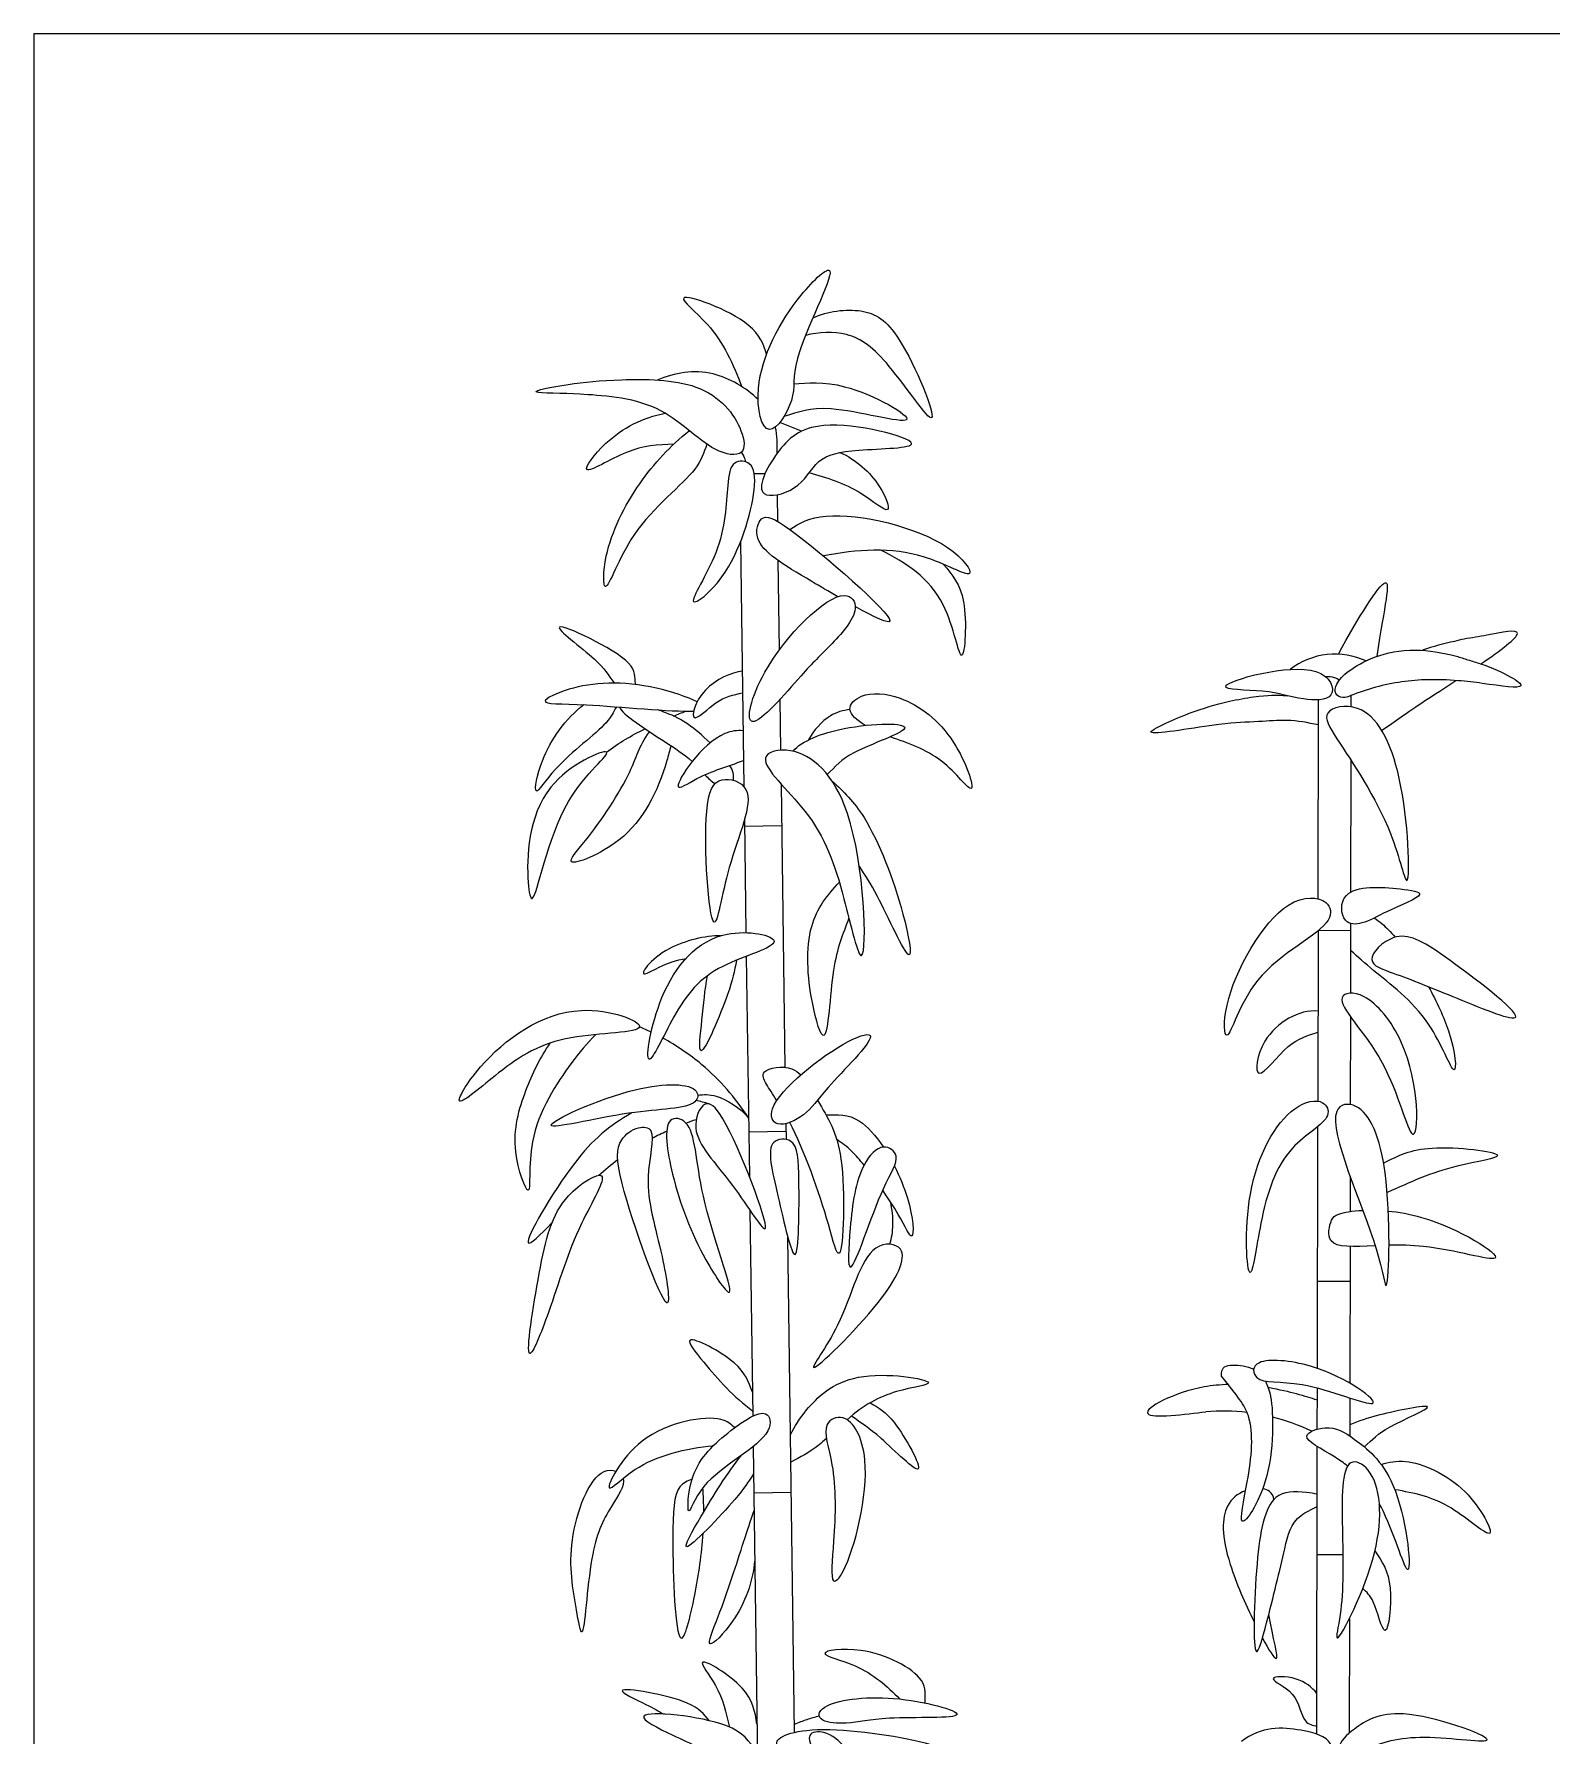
# Model space of a CAD drawing. Header units: millimetres. Extents: x 0.2 to 24.3, y 8.3 to 14.
# Drawn here: x 0.249 to 2.022, y 10.009 to 11.996 of the extents above; entities that cross this region are included whole.
import ezdxf

# ---------------------------------------------------------------- set-up
doc = ezdxf.new("R2010")
doc.units = ezdxf.units.MM
doc.layers.add('AG-PLANTS', color=7, linetype='Continuous', true_color=0x66ccff)
doc.layers.add('X-VPRT', color=6, linetype='Continuous', true_color=0xff00ff)

msp = doc.modelspace()

# ---------------------------------------------------------------- linework, layer by layer
at = {"layer": 'AG-PLANTS'}
msp.add_line((1.1456, 11.5325), (1.1201, 11.5427), dxfattribs=at)
for points in [[(1.1028, 11.4829), (1.0904, 11.4828)], [(1.1177, 11.4272), (1.1173, 11.4584)], [(1.0743, 11.4032), (1.0783, 11.1177)], [(1.1198, 11.2775), (1.1184, 11.3815)], [(1.1215, 11.1602), (1.1206, 11.2198)], [(1.7488, 10.9866), (1.7491, 11.2189)], [(1.7869, 11.2239), (1.7869, 11.2109)], [(1.7868, 11.1489), (1.7866, 10.9944)], [(1.1266, 10.7899), (1.122, 11.1203)], [(1.0788, 11.0786), (1.0806, 10.9472)], [(1.1227, 11.0717), (1.0789, 11.0711)], [(1.7865, 10.9496), (1.7489, 10.9495), (1.7484, 10.7504)], [(1.7865, 10.9579), (1.7864, 10.8766)], [(1.081, 10.9195), (1.0846, 10.6624)], [(1.7864, 10.8492), (1.7862, 10.7465)], [(1.1277, 10.715), (1.0839, 10.7143)], [(1.1278, 10.7057), (1.1275, 10.7243)], [(1.7479, 10.4384), (1.7484, 10.7207)], [(1.7861, 10.6628), (1.786, 10.6216)], [(1.0852, 10.6231), (1.0885, 10.3828)], [(1.1375, 10.0137), (1.1294, 10.5922)], [(1.786, 10.5809), (1.7857, 10.4212)], [(1.7859, 10.5401), (1.7481, 10.5401)], [(1.7478, 10.3675), (1.7479, 10.4156)], [(1.7857, 10.4041), (1.7856, 10.3596)], [(1.089, 10.3474), (1.1004, 9.5294)], [(1.7473, 10.0114), (1.7478, 10.3472)], [(1.1336, 10.2935), (1.0898, 10.2929)], [(1.7776, 10.2207), (1.7476, 10.2208)], [(1.7853, 10.1464), (1.7851, 10.0126)]]:
    msp.add_lwpolyline(points, dxfattribs=at)
for points, knots in [([(1.1081, 11.5346), (1.1169, 11.5343), (1.1424, 11.5748), (1.1283, 11.6104), (1.2022, 11.7487), (1.1332, 11.685), (1.0847, 11.5948), (1.0986, 11.5349), (1.1081, 11.5346)], [0, 0, 0, 0, 0.32465, 0.673891, 1.192947, 1.521945, 2.065363, 2.41705, 2.41705, 2.41705, 2.41705]), ([(1.1047, 11.6225), (1.1013, 11.6333), (1.0911, 11.664), (0.9796, 11.7041), (1.0472, 11.6535), (1.0658, 11.6106), (1.0756, 11.5847)], [0, 0, 0, 0, 0.289904, 0.753719, 1.066937, 1.519857, 1.519857, 1.519857, 1.519857]), ([(1.1587, 11.6648), (1.1758, 11.6729), (1.2191, 11.6783), (1.2619, 11.6518), (1.322, 11.5016), (1.2458, 11.6183), (1.2027, 11.6503), (1.1656, 11.6485), (1.1502, 11.6443)], [0, 0, 0, 0, 0.374565, 0.746498, 1.240523, 1.679045, 2.071406, 2.415805, 2.415805, 2.415805, 2.415805]), ([(1.0948, 11.5696), (1.0809, 11.5831), (1.0375, 11.6089), (0.9975, 11.6003), (0.9771, 11.5923)], [0.4663794, 0.4663794, 0.4663794, 0.4663794, 0.787282, 1.1779415, 1.1779415, 1.1779415, 1.1779415]), ([(0.8729, 11.5871), (0.8536, 11.5842), (0.8112, 11.576), (0.8677, 11.5772), (0.9103, 11.5742), (0.9811, 11.5715), (1.0366, 11.508), (1.07, 11.5032), (1.0753, 11.5081), (1.0801, 11.5126), (1.0768, 11.5405), (1.0357, 11.5931), (0.9268, 11.5937), (0.8922, 11.5901), (0.8729, 11.5871)], [3.893112, 3.893112, 3.893112, 3.893112, 4.244738, 4.596364, 4.596364, 5.023966, 5.420975, 5.662253, 5.662253, 5.662253, 5.880413, 6.27361, 6.625236, 6.976862, 6.976862, 6.976862, 6.976862]), ([(1.1366, 11.5879), (1.1518, 11.5891), (1.1991, 11.5934), (1.3159, 11.5263), (1.1693, 11.5681), (1.1428, 11.5548), (1.1249, 11.5496)], [0, 0, 0, 0, 0.337033, 0.809992, 1.267824, 1.639225, 1.639225, 1.639225, 1.639225]), ([(0.9963, 11.5175), (0.9776, 11.5165), (0.9461, 11.5157), (0.8787, 11.4721), (0.9198, 11.5282), (0.9608, 11.5487), (0.9862, 11.5536)], [0, 0, 0, 0, 0.372734, 0.724888, 1.030674, 1.468656, 1.468656, 1.468656, 1.468656]), ([(1.0351, 11.5174), (1.0311, 11.5075), (1.0255, 11.4833), (0.9452, 11.4252), (0.9131, 11.3273), (0.9143, 11.3972), (0.9535, 11.4744), (0.9923, 11.5155), (1.0144, 11.5332)], [0, 0, 0, 0, 0.282404, 0.791306, 1.204079, 1.500499, 1.979857, 2.438203, 2.438203, 2.438203, 2.438203]), ([(1.1018, 11.4598), (1.0931, 11.4664), (1.1144, 11.5107), (1.1639, 11.5543), (1.3223, 11.5128), (1.2053, 11.5122), (1.1622, 11.5027), (1.1453, 11.4635), (1.1081, 11.455), (1.1018, 11.4598)], [0, 0, 0, 0, 0.388046, 0.747934, 1.247651, 1.641864, 1.992382, 2.335517, 2.618215, 2.618215, 2.618215, 2.618215]), ([(1.0805, 11.4967), (1.08, 11.4989), (1.0788, 11.5029), (1.0766, 11.5067), (1.0755, 11.5083)], [0.1085772, 0.1085772, 0.1085772, 0.1085772, 0.1954618, 0.2636277, 0.2636277, 0.2636277, 0.2636277]), ([(1.1904, 11.5078), (1.209, 11.4996), (1.2368, 11.4751), (1.2544, 11.4284), (1.2111, 11.4671), (1.1754, 11.4781), (1.1545, 11.4841)], [0, 0, 0, 0, 0.388718, 0.652976, 0.952559, 1.353666, 1.353666, 1.353666, 1.353666]), ([(1.0845, 11.4946), (1.0908, 11.4898), (1.0938, 11.4595), (1.0659, 11.3642), (1.0012, 11.3148), (1.0561, 11.3953), (1.0581, 11.4646), (1.0628, 11.4991), (1.0799, 11.4981), (1.0845, 11.4946)], [0, 0, 0, 0, 0.276331, 0.79454, 1.124039, 1.518006, 1.96155, 2.223153, 2.426984, 2.426984, 2.426984, 2.426984]), ([(1.1878, 11.3394), (1.1776, 11.3453), (1.1298, 11.3735), (1.0871, 11.3986), (1.0943, 11.4262), (1.0989, 11.4301), (1.1047, 11.4349), (1.1331, 11.4225), (1.2864, 11.2885), (1.2307, 11.3154), (1.2083, 11.3278)], [1.298463, 1.298463, 1.298463, 1.298463, 1.423375, 1.871058, 2.107662, 2.107662, 2.107662, 2.40302, 3.028455, 3.320948, 3.320948, 3.320948, 3.320948]), ([(1.132, 11.4177), (1.1425, 11.4254), (1.1805, 11.4448), (1.316, 11.4124), (1.357, 11.3511), (1.2801, 11.3991), (1.2092, 11.3948), (1.1711, 11.3869)], [0.03805, 0.03805, 0.03805, 0.03805, 0.329208, 0.917969, 1.231564, 1.607091, 2.144945, 2.144945, 2.144945, 2.144945]), ([(1.3111, 11.3773), (1.3218, 11.3645), (1.341, 11.343), (1.334, 11.2353), (1.3174, 11.3472), (1.267, 11.3794), (1.238, 11.3936)], [0, 0, 0, 0, 0.351544, 0.743694, 1.137103, 1.626938, 1.626938, 1.626938, 1.626938]), ([(1.7725, 11.2724), (1.7958, 11.3153), (1.841, 11.3877), (1.8266, 11.3306), (1.8172, 11.2696)], [0, 0, 0, 0, 0.3516482, 0.6694785, 0.6694785, 0.6694785, 0.6694785]), ([(1.1447, 11.2467), (1.1593, 11.2629), (1.1755, 11.2783), (1.2168, 11.3223), (1.1918, 11.359), (1.0955, 11.2629), (1.0729, 11.1629), (1.1265, 11.2263), (1.1447, 11.2467)], [0, 0, 0, 0, 0.350716, 0.708471, 0.931737, 1.49623, 1.880449, 2.318082, 2.318082, 2.318082, 2.318082]), ([(0.9519, 11.2371), (0.9503, 11.2457), (0.9575, 11.2648), (0.8221, 11.3284), (0.9118, 11.2634), (0.9196, 11.2483), (0.9267, 11.2387)], [0, 0, 0, 0, 0.25394, 0.728088, 1.098324, 1.396636, 1.396636, 1.396636, 1.396636]), ([(1.9324, 11.292), (1.928, 11.2914), (1.9192, 11.29), (1.9118, 11.2882), (1.9081, 11.2872)], [1.337562, 1.337562, 1.337562, 1.337562, 1.5189876, 1.6873083, 1.6873083, 1.6873083, 1.6873083]), ([(1.9389, 11.261), (1.9622, 11.2769), (2.0002, 11.3055), (1.9588, 11.2968), (1.9367, 11.2928), (1.9324, 11.292)], [0.668528, 0.668528, 0.668528, 0.668528, 0.9647658, 1.2630437, 1.337562, 1.337562, 1.337562, 1.337562]), ([(1.8047, 11.2645), (1.7906, 11.2705), (1.7587, 11.277), (1.7285, 11.2636), (1.7159, 11.2545)], [0, 0, 0, 0, 0.3378327, 0.678102, 0.678102, 0.678102, 0.678102]), ([(1.9121, 11.2413), (1.8875, 11.2433), (1.8439, 11.2423), (1.806, 11.2314), (1.7869, 11.2239), (1.7841, 11.2223), (1.7776, 11.2204), (1.7676, 11.2252), (1.7684, 11.2336), (1.7735, 11.2428), (1.7837, 11.255), (1.8381, 11.2837), (1.8942, 11.2741), (1.9102, 11.27)], [5.338862, 5.338862, 5.338862, 5.338862, 5.710357, 6.100566, 6.100566, 6.100566, 6.255592, 6.406215, 6.568373, 6.568373, 6.796471, 7.198513, 7.368358, 7.368358, 7.368358, 7.368358]), ([(1.9102, 11.27), (1.9147, 11.2685), (1.9237, 11.2657), (1.9335, 11.2627), (1.9384, 11.2612)], [3.9449829, 3.9449829, 3.9449829, 3.9449829, 4.132698, 4.3271423, 4.3271423, 4.3271423, 4.3271423]), ([(1.0764, 11.2524), (1.0642, 11.2514), (1.0246, 11.2335), (1.0123, 11.184), (1.0475, 11.2211), (1.0659, 11.2246), (1.0767, 11.2272)], [0, 0, 0, 0, 0.300975, 0.629786, 0.88828, 1.175172, 1.175172, 1.175172, 1.175172]), ([(1.7637, 11.225), (1.7684, 11.2321), (1.7538, 11.2729), (1.5986, 11.2293), (1.6924, 11.2315), (1.7261, 11.2184), (1.7589, 11.2178), (1.7637, 11.225)], [0, 0, 0, 0, 0.282954, 0.796113, 1.12386, 1.469936, 1.753735, 1.753735, 1.753735, 1.753735]), ([(1.7733, 11.2419), (1.7717, 11.2431), (1.768, 11.2454), (1.761, 11.2462), (1.7576, 11.2457)], [0, 0, 0, 0, 0.124253, 0.283443, 0.283443, 0.283443, 0.283443]), ([(1.9384, 11.2612), (1.9663, 11.2511), (2.0067, 11.2281), (1.9625, 11.2352), (1.9402, 11.2382)], [4.3271423, 4.3271423, 4.3271423, 4.3271423, 4.6547479, 4.9648474, 4.9648474, 4.9648474, 4.9648474]), ([(1.0235, 11.2165), (1.013, 11.222), (0.9531, 11.2427), (0.8807, 11.238), (0.8311, 11.2127), (0.8869, 11.2161), (0.9936, 11.2047), (1.0195, 11.2059)], [0.125301, 0.125301, 0.125301, 0.125301, 0.349174, 0.838595, 1.116901, 1.45352, 1.886171, 1.886171, 1.886171, 1.886171]), ([(1.22, 11.1891), (1.21, 11.195), (1.2028, 11.2014), (1.2021, 11.2076), (1.2014, 11.2139), (1.2166, 11.2288), (1.266, 11.2253), (1.3255, 11.1814), (1.3564, 11.0916), (1.3112, 11.1551), (1.2694, 11.1683), (1.2493, 11.1758)], [2.275749, 2.275749, 2.275749, 2.275749, 2.496873, 2.496873, 2.496873, 2.722979, 3.057363, 3.504598, 3.88146, 4.222221, 4.583063, 4.583063, 4.583063, 4.583063]), ([(1.823, 11.1834), (1.8401, 11.1949), (1.8529, 11.2049), (1.8967, 11.2331), (1.9096, 11.2415)], [0, 0, 0, 0, 0.3917492, 0.5488751, 0.5488751, 0.5488751, 0.5488751]), ([(1.9402, 11.2382), (1.9358, 11.2389), (1.9268, 11.2402), (1.917, 11.2411), (1.9121, 11.2413)], [4.9648474, 4.9648474, 4.9648474, 4.9648474, 5.1481068, 5.3388617, 5.3388617, 5.3388617, 5.3388617]), ([(0.9293, 11.2108), (0.9258, 11.2045), (0.9194, 11.1889), (0.8587, 11.1457), (0.8301, 11.0974), (0.8413, 11.1572), (0.8701, 11.1969), (0.8915, 11.2137)], [0.011188, 0.011188, 0.011188, 0.011188, 0.239121, 0.683751, 0.974403, 1.272729, 1.722435, 1.722435, 1.722435, 1.722435]), ([(0.9331, 11.2105), (0.9354, 11.2026), (0.9884, 11.1684), (1.0069, 11.1567), (1.0177, 11.1469)], [0.7783051, 0.7783051, 0.7783051, 0.7783051, 1.1532432, 1.449153, 1.449153, 1.449153, 1.449153]), ([(1.0388, 11.1688), (1.0198, 11.1867), (1.0054, 11.1977), (0.9806, 11.2062), (0.9772, 11.2072)], [0.0398034, 0.0398034, 0.0398034, 0.0398034, 0.384524, 0.4374717, 0.4374717, 0.4374717, 0.4374717]), ([(1.2021, 11.2076), (1.1941, 11.2065), (1.1775, 11.2027), (1.1592, 11.1833), (1.1536, 11.1721)], [0, 0, 0, 0, 0.2455738, 0.5510492, 0.5510492, 0.5510492, 0.5510492]), ([(1.7491, 11.1897), (1.7367, 11.1921), (1.7173, 11.1965), (1.6909, 11.1941), (1.6793, 11.1936), (1.6638, 11.1927), (1.6412, 11.193), (1.5348, 11.174), (1.5753, 11.1941), (1.6104, 11.2092), (1.6453, 11.2173), (1.6546, 11.2194), (1.686, 11.2248), (1.6997, 11.2247), (1.7128, 11.2238)], [0, 0, 0, 0, 0.305671, 0.523885, 0.523885, 0.523885, 0.863846, 1.296317, 1.548731, 1.962226, 1.962226, 1.962226, 2.116955, 2.429237, 2.429237, 2.429237, 2.429237]), ([(1.7601, 11.2036), (1.7647, 11.2105), (1.8076, 11.2194), (1.8523, 11.1373), (1.858, 10.9652), (1.8359, 11.0768), (1.7742, 11.1673), (1.7557, 11.197), (1.7601, 11.2036)], [0, 0, 0, 0, 0.29447, 0.780785, 1.323543, 1.7024, 2.263026, 2.544061, 2.544061, 2.544061, 2.544061]), ([(1.1356, 11.159), (1.1456, 11.1711), (1.1993, 11.192), (1.3039, 11.1928), (1.198, 11.1584), (1.1855, 11.1411), (1.1755, 11.1319)], [0.00923, 0.00923, 0.00923, 0.00923, 0.346496, 0.786713, 1.177349, 1.495041, 1.495041, 1.495041, 1.495041]), ([(0.9929, 11.1655), (0.9916, 11.1598), (0.9802, 11.1168), (0.9486, 11.0529), (0.8609, 11.0186), (0.8993, 11.0591), (0.9486, 11.133), (0.9555, 11.1645), (0.968, 11.1817)], [0.243251, 0.243251, 0.243251, 0.243251, 0.325475, 0.836697, 1.230975, 1.504598, 1.996852, 2.333021, 2.333021, 2.333021, 2.333021]), ([(1.0773, 11.1829), (1.0707, 11.1834), (1.037, 11.1803), (0.9839, 11.101), (1.0285, 11.1326), (1.0596, 11.1414), (1.0778, 11.1481)], [0.148344, 0.148344, 0.148344, 0.148344, 0.269765, 0.706581, 0.949188, 1.329189, 1.329189, 1.329189, 1.329189]), ([(0.9178, 11.158), (0.9219, 11.1553), (0.8565, 11.1071), (0.8327, 10.9646), (0.8235, 11.0144), (0.8274, 11.1239), (0.9135, 11.1608), (0.9178, 11.158)], [0, 0, 0, 0, 0.424777, 0.971224, 1.190154, 1.721499, 2.157987, 2.157987, 2.157987, 2.157987]), ([(1.1035, 11.1508), (1.105, 11.1587), (1.1434, 11.1678), (1.2172, 11.1035), (1.2241, 10.8599), (1.1931, 11.0024), (1.1641, 11.085), (1.1011, 11.1383), (1.1035, 11.1508)], [0, 0, 0, 0, 0.274234, 0.769552, 1.411278, 1.825867, 2.352127, 2.788576, 2.788576, 2.788576, 2.788576]), ([(1.0806, 11.1142), (1.0756, 11.1239), (1.0462, 11.1323), (1.0279, 11.093), (1.0412, 10.9069), (1.0572, 11.0321), (1.0895, 11.097), (1.0806, 11.1142)], [0, 0, 0, 0, 0.273019, 0.59165, 1.157228, 1.561159, 2.0412, 2.0412, 2.0412, 2.0412]), ([(1.066, 11.1251), (1.0664, 11.1279), (1.0662, 11.1343), (1.0634, 11.1398), (1.0615, 11.1424)], [2.1088055, 2.1088055, 2.1088055, 2.1088055, 2.1981296, 2.2931716, 2.2931716, 2.2931716, 2.2931716]), ([(1.1809, 11.1246), (1.1948, 11.1116), (1.2238, 11.0843), (1.2641, 10.9812), (1.2803, 10.8898), (1.2326, 10.9972), (1.2202, 11.0133), (1.2128, 11.0252)], [0, 0, 0, 0, 0.376447, 0.924673, 1.269314, 1.705811, 2.028129, 2.028129, 2.028129, 2.028129]), ([(1.2008, 10.9643), (1.1936, 10.9444), (1.1798, 10.9141), (1.1759, 10.798), (1.1537, 10.8739), (1.1485, 10.9563), (1.1757, 10.9914), (1.1897, 11.006)], [0, 0, 0, 0, 0.396474, 0.833217, 1.150441, 1.619861, 2.007928, 2.007928, 2.007928, 2.007928]), ([(1.7606, 10.9619), (1.7653, 10.9698), (1.7612, 10.9885), (1.701, 10.9924), (1.6354, 10.8734), (1.6408, 10.8037), (1.6678, 10.9083), (1.7497, 10.9438), (1.7606, 10.9619)], [0, 0, 0, 0, 0.225534, 0.554053, 1.136961, 1.431838, 1.858749, 2.376168, 2.376168, 2.376168, 2.376168]), ([(1.7807, 10.9616), (1.7853, 10.9564), (1.8028, 10.9569), (1.8256, 10.9718), (1.8819, 10.9931), (1.8408, 10.9994), (1.7728, 11.004), (1.7751, 10.968), (1.7807, 10.9616)], [0, 0, 0, 0, 0.218999, 0.504009, 0.827556, 1.069804, 1.464871, 1.733213, 1.733213, 1.733213, 1.733213]), ([(1.1135, 10.937), (1.1133, 10.9441), (1.0425, 10.9591), (0.977, 10.8859), (0.9576, 10.7667), (0.999, 10.8601), (1.0393, 10.9106), (1.1137, 10.9291), (1.1135, 10.937)], [0, 0, 0, 0, 0.371003, 0.883466, 1.309441, 1.684907, 2.136313, 2.542094, 2.542094, 2.542094, 2.542094]), ([(1.8141, 10.9643), (1.8171, 10.9624), (1.8247, 10.957), (1.8334, 10.948), (1.8387, 10.9418)], [0.2406717, 0.2406717, 0.2406717, 0.2406717, 0.3190444, 0.4296747, 0.4296747, 0.4296747, 0.4296747]), ([(1.051, 10.9435), (1.0339, 10.9438), (0.9782, 10.9308), (0.9455, 10.8828), (0.9877, 10.9142), (1.0107, 10.9172)], [0.0708735, 0.0708735, 0.0708735, 0.0708735, 0.3550684, 0.7096266, 1.0089862, 1.0089862, 1.0089862, 1.0089862]), ([(1.8115, 10.9158), (1.811, 10.9241), (1.8418, 10.9541), (1.8914, 10.9253), (2.023, 10.8243), (1.9022, 10.8742), (1.8434, 10.8982), (1.812, 10.9082), (1.8115, 10.9158)], [0, 0, 0, 0, 0.299087, 0.693828, 1.21378, 1.632447, 2.080552, 2.350951, 2.350951, 2.350951, 2.350951]), ([(1.0696, 10.915), (1.067, 10.9014), (1.0636, 10.8821), (1.0214, 10.7809), (1.0305, 10.8523), (1.0325, 10.8796), (1.0356, 10.8968)], [0, 0, 0, 0, 0.319909, 0.74362, 1.040587, 1.400435, 1.400435, 1.400435, 1.400435]), ([(1.8776, 10.8841), (1.8872, 10.8667), (1.9082, 10.8211), (1.9124, 10.7626), (1.8811, 10.8521), (1.814, 10.901), (1.7958, 10.9186), (1.7865, 10.9263)], [0.702843, 0.702843, 0.702843, 0.702843, 0.921842, 1.258276, 1.646222, 2.116039, 2.4154, 2.4154, 2.4154, 2.4154]), ([(1.7767, 10.8712), (1.7786, 10.8772), (1.8038, 10.8811), (1.8679, 10.8042), (1.8662, 10.6579), (1.8319, 10.8066), (1.7729, 10.8596), (1.7767, 10.8712)], [0, 0, 0, 0, 0.2461, 0.547221, 1.13422, 1.578989, 2.048808, 2.048808, 2.048808, 2.048808]), ([(0.9565, 10.8372), (0.9582, 10.8441), (0.8728, 10.8771), (0.7734, 10.8041), (0.7307, 10.731), (0.7999, 10.7928), (0.8619, 10.831), (0.9547, 10.8298), (0.9565, 10.8372)], [0, 0, 0, 0, 0.418254, 0.996396, 1.336224, 1.708831, 2.191501, 2.638881, 2.638881, 2.638881, 2.638881]), ([(1.7486, 10.8555), (1.7268, 10.8581), (1.6795, 10.8303), (1.6722, 10.7626), (1.7144, 10.8221), (1.7364, 10.8269), (1.7485, 10.831)], [0.169688, 0.169688, 0.169688, 0.169688, 0.594509, 0.916689, 1.270626, 1.59462, 1.59462, 1.59462, 1.59462]), ([(1.1177, 10.7239), (1.1257, 10.7216), (1.1538, 10.7349), (1.1705, 10.7633), (1.2449, 10.8356), (1.1916, 10.8218), (1.1003, 10.7494), (1.1116, 10.7257), (1.1177, 10.7239)], [0, 0, 0, 0, 0.281035, 0.60654, 1.044178, 1.301881, 1.842239, 2.058046, 2.058046, 2.058046, 2.058046]), ([(0.9048, 10.828), (0.8944, 10.8174), (0.8749, 10.7943), (0.8216, 10.7144), (0.8329, 10.6204), (0.8035, 10.6991), (0.8217, 10.7631), (0.8403, 10.8013), (0.8522, 10.8182)], [0, 0, 0, 0, 0.332014, 0.833383, 1.20745, 1.548699, 1.972977, 2.365083, 2.365083, 2.365083, 2.365083]), ([(1.0837, 10.7311), (1.0685, 10.7542), (1.0383, 10.7891), (0.9996, 10.8153), (0.9835, 10.8241)], [0, 0, 0, 0, 0.4527617, 0.748817, 0.748817, 0.748817, 0.748817]), ([(1.1167, 10.7514), (1.1119, 10.7588), (1.1033, 10.7712), (1.0959, 10.7884), (1.1295, 10.7929), (1.1418, 10.7842), (1.1446, 10.7812)], [1.9862385, 1.9862385, 1.9862385, 1.9862385, 2.1682613, 2.3570965, 2.6394497, 2.7470323, 2.7470323, 2.7470323, 2.7470323]), ([(1.0209, 10.7498), (1.0248, 10.7534), (1.0271, 10.7706), (0.9528, 10.7741), (0.801, 10.7036), (0.9489, 10.7424), (1.0111, 10.7409), (1.0209, 10.7498)], [0, 0, 0, 0, 0.175741, 0.595177, 1.108891, 1.585283, 2.025328, 2.025328, 2.025328, 2.025328]), ([(1.0324, 10.7465), (1.0383, 10.7497), (1.0592, 10.7339), (1.1284, 10.5517), (1.0626, 10.6618), (1.0118, 10.711), (1.0263, 10.7431), (1.0324, 10.7465)], [0, 0, 0, 0, 0.258594, 0.840936, 1.235488, 1.679273, 1.949381, 1.949381, 1.949381, 1.949381]), ([(1.0243, 10.7576), (1.0315, 10.7583), (1.0467, 10.7594), (1.0741, 10.7428), (1.0837, 10.7311)], [0, 0, 0, 0, 0.2317937, 0.5666586, 0.5666586, 0.5666586, 0.5666586]), ([(1.1643, 10.7515), (1.1766, 10.7303), (1.1992, 10.697), (1.1933, 10.541), (1.1754, 10.618), (1.1486, 10.6937), (1.1319, 10.7256)], [0, 0, 0, 0, 0.427141, 0.948836, 1.246993, 1.80801, 1.80801, 1.80801, 1.80801]), ([(1.7595, 10.7338), (1.7618, 10.7397), (1.7554, 10.7546), (1.7102, 10.7457), (1.6589, 10.6545), (1.6677, 10.5119), (1.6812, 10.6188), (1.7064, 10.698), (1.7553, 10.7226), (1.7595, 10.7338)], [0, 0, 0, 0, 0.198117, 0.485749, 1.012805, 1.488729, 1.870624, 2.355709, 2.727413, 2.727413, 2.727413, 2.727413]), ([(0.9472, 10.7367), (0.9205, 10.7215), (0.8799, 10.6877), (0.8061, 10.5609), (0.8402, 10.5939), (0.8541, 10.6083)], [0.691578, 0.691578, 0.691578, 0.691578, 1.125254, 1.645884, 1.935071, 1.935071, 1.935071, 1.935071]), ([(1.0102, 10.7253), (1.0222, 10.7133), (1.0209, 10.6442), (1.0804, 10.494), (1.0248, 10.5743), (0.9938, 10.6557), (0.982, 10.7346), (1.0048, 10.7307), (1.0102, 10.7253)], [0, 0, 0, 0, 0.467284, 1.003059, 1.342412, 1.857898, 2.251655, 2.462219, 2.462219, 2.462219, 2.462219]), ([(1.1741, 10.7345), (1.1874, 10.7345), (1.2087, 10.7368), (1.2322, 10.7102), (1.2411, 10.6968)], [0, 0, 0, 0, 0.3135254, 0.5338888, 0.5338888, 0.5338888, 0.5338888]), ([(1.7704, 10.7382), (1.7738, 10.7475), (1.8037, 10.7508), (1.8357, 10.6738), (1.8303, 10.4995), (1.8209, 10.588), (1.7611, 10.7134), (1.7704, 10.7382)], [0, 0, 0, 0, 0.240941, 0.698833, 1.268193, 1.598268, 2.240435, 2.240435, 2.240435, 2.240435]), ([(0.9695, 10.7157), (0.967, 10.7203), (0.9535, 10.7217), (0.929, 10.7044), (0.929, 10.6591), (1.0001, 10.4644), (0.9825, 10.5818), (0.9578, 10.6542), (0.9744, 10.7071), (0.9695, 10.7157)], [0, 0, 0, 0, 0.191815, 0.436588, 0.792149, 1.398468, 1.764857, 2.248207, 2.613073, 2.613073, 2.613073, 2.613073]), ([(1.1131, 10.7023), (1.1178, 10.7072), (1.1414, 10.7077), (1.1429, 10.6612), (1.1427, 10.5278), (1.1176, 10.6441), (1.1048, 10.6935), (1.1131, 10.7023)], [0, 0, 0, 0, 0.221194, 0.563164, 1.024023, 1.443565, 1.837184, 1.837184, 1.837184, 1.837184]), ([(1.2185, 10.6758), (1.2135, 10.6818), (1.2002, 10.6972), (1.193, 10.7013), (1.1865, 10.706)], [1.7750341, 1.7750341, 1.7750341, 1.7750341, 1.9017888, 2.1448264, 2.1448264, 2.1448264, 2.1448264]), ([(1.2412, 10.6968), (1.248, 10.6974), (1.2635, 10.6852), (1.2372, 10.6508), (1.1969, 10.5197), (1.2022, 10.6104), (1.2105, 10.6725), (1.2331, 10.6962), (1.2412, 10.6968)], [0, 0, 0, 0, 0.211336, 0.508716, 0.997152, 1.333102, 1.757428, 2.01362, 2.01362, 2.01362, 2.01362]), ([(1.8252, 10.6782), (1.8429, 10.6871), (1.8714, 10.7022), (1.9922, 10.6878), (1.8991, 10.6756), (1.8559, 10.6557), (1.8294, 10.6438)], [0, 0, 0, 0, 0.383116, 0.81885, 1.166423, 1.631118, 1.631118, 1.631118, 1.631118]), ([(1.254, 10.6746), (1.2602, 10.6624), (1.2753, 10.6255), (1.2782, 10.5776), (1.2637, 10.6111), (1.247, 10.6368), (1.2404, 10.6464)], [0.64764, 0.64764, 0.64764, 0.64764, 0.8254486, 1.1577056, 1.4292281, 1.5946916, 1.5946916, 1.5946916, 1.5946916]), ([(0.9119, 10.6632), (0.9075, 10.667), (0.8578, 10.6373), (0.8401, 10.5617), (0.8177, 10.4203), (0.856, 10.5161), (0.8792, 10.5982), (0.917, 10.6588), (0.9119, 10.6632)], [0, 0, 0, 0, 0.332905, 0.822656, 1.305217, 1.666372, 2.190015, 2.575791, 2.575791, 2.575791, 2.575791]), ([(1.2488, 10.5834), (1.2508, 10.5907), (1.2533, 10.6059), (1.2515, 10.6243), (1.2493, 10.6331)], [0, 0, 0, 0, 0.2375845, 0.4977026, 0.4977026, 0.4977026, 0.4977026]), ([(1.8155, 10.5817), (1.7896, 10.5806), (1.7556, 10.5782), (1.7618, 10.6052), (1.7645, 10.6114), (1.7662, 10.6154), (1.7701, 10.6191), (1.7884, 10.6224), (1.8009, 10.623)], [1.7972092, 1.7972092, 1.7972092, 1.7972092, 2.1424801, 2.4041806, 2.4041806, 2.4041806, 2.5729357, 2.770408, 2.770408, 2.770408, 2.770408]), ([(1.8307, 10.6222), (1.8428, 10.621), (1.8994, 10.6111), (2.0005, 10.5473), (1.8939, 10.5819), (1.8441, 10.5825), (1.8315, 10.5823)], [2.908527, 2.908527, 2.908527, 2.908527, 3.062113, 3.569556, 3.979166, 4.133374, 4.133374, 4.133374, 4.133374]), ([(1.2324, 10.5789), (1.2427, 10.5858), (1.2763, 10.5824), (1.242, 10.5134), (1.1323, 10.4088), (1.1985, 10.4928), (1.2132, 10.5659), (1.2324, 10.5789)], [0, 0, 0, 0, 0.265966, 0.674025, 1.188327, 1.563137, 2.0616, 2.0616, 2.0616, 2.0616]), ([(1.0881, 10.4109), (1.0834, 10.4233), (1.0763, 10.4455), (0.9986, 10.4857), (1.0366, 10.4388), (1.0666, 10.4045), (1.0884, 10.389)], [0, 0, 0, 0, 0.31471, 0.693698, 0.968313, 1.414303, 1.414303, 1.414303, 1.414303]), ([(1.1326, 10.3608), (1.1376, 10.3713), (1.1511, 10.392), (1.2006, 10.4415), (1.3239, 10.4215), (1.2538, 10.4147), (1.2174, 10.3955), (1.1988, 10.3786)], [0, 0, 0, 0, 0.293117, 0.713799, 1.16656, 1.464832, 1.788827, 1.788827, 1.788827, 1.788827]), ([(1.6359, 10.4295), (1.6352, 10.4412), (1.6502, 10.4434), (1.6659, 10.4413), (1.6735, 10.4375)], [2.1315003, 2.1315003, 2.1315003, 2.1315003, 2.3781574, 2.6967565, 2.6967565, 2.6967565, 2.6967565]), ([(1.6802, 10.4451), (1.6911, 10.4501), (1.7621, 10.4439), (1.8532, 10.3749), (1.7285, 10.4285), (1.6732, 10.4185), (1.6713, 10.4411), (1.6802, 10.4451)], [0, 0, 0, 0, 0.271483, 0.762235, 1.198875, 1.545475, 1.76796, 1.76796, 1.76796, 1.76796]), ([(1.6439, 10.4196), (1.6346, 10.4194), (1.5899, 10.4154), (1.5114, 10.3743), (1.5951, 10.385), (1.6175, 10.3879)], [0.6546257, 0.6546257, 0.6546257, 0.6546257, 0.7687921, 1.1935849, 1.6031827, 1.6031827, 1.6031827, 1.6031827]), ([(1.6873, 10.4238), (1.6896, 10.4178), (1.6963, 10.4055), (1.6986, 10.3103), (1.651, 10.2377), (1.6688, 10.3127), (1.6758, 10.3807), (1.6548, 10.4059), (1.6359, 10.4295)], [0, 0, 0, 0, 0.217338, 0.712866, 1.077117, 1.416099, 1.852706, 2.1315, 2.1315, 2.1315, 2.1315]), ([(1.7479, 10.4013), (1.7398, 10.4041), (1.7296, 10.4073), (1.7037, 10.4137), (1.6904, 10.416)], [0, 0, 0, 0, 0.2518102, 0.4482776, 0.4482776, 0.4482776, 0.4482776]), ([(1.2257, 10.3983), (1.2361, 10.3919), (1.2531, 10.3836), (1.3028, 10.2926), (1.2339, 10.3638), (1.2154, 10.3744), (1.2037, 10.3829)], [0, 0, 0, 0, 0.301393, 0.688214, 1.060714, 1.388505, 1.388505, 1.388505, 1.388505]), ([(1.8028, 10.3469), (1.8121, 10.3554), (1.8248, 10.3698), (1.9078, 10.4027), (1.8132, 10.3837), (1.7971, 10.3772), (1.7856, 10.3726)], [0, 0, 0, 0, 0.30653, 0.657065, 1.031482, 1.333882, 1.333882, 1.333882, 1.333882]), ([(1.0675, 10.3694), (1.0625, 10.3732), (1.0523, 10.386), (0.9533, 10.3716), (0.9066, 10.2789), (0.9551, 10.3315), (1.0107, 10.3456), (1.0425, 10.3482)], [0, 0, 0, 0, 0.216306, 0.701998, 1.10757, 1.408807, 1.895256, 1.895256, 1.895256, 1.895256]), ([(1.1061, 10.3656), (1.1109, 10.3745), (1.1063, 10.3963), (1.0575, 10.364), (1.0135, 10.3225), (1.0114, 10.254), (1.0264, 10.313), (1.0954, 10.3458), (1.1061, 10.3656)], [0, 0, 0, 0, 0.222924, 0.557035, 0.972654, 1.287661, 1.575664, 2.070559, 2.070559, 2.070559, 2.070559]), ([(1.1756, 10.3729), (1.1787, 10.3794), (1.1996, 10.3886), (1.2336, 10.3298), (1.2021, 10.2063), (1.1779, 10.181), (1.1846, 10.2445), (1.1865, 10.3221), (1.1709, 10.3629), (1.1756, 10.3729)], [0, 0, 0, 0, 0.221754, 0.592557, 1.163176, 1.364548, 1.703175, 2.173124, 2.514683, 2.514683, 2.514683, 2.514683]), ([(1.1746, 10.3565), (1.1716, 10.3538), (1.1547, 10.3393), (1.1442, 10.3355), (1.1331, 10.3291)], [1.9402092, 1.9402092, 1.9402092, 1.9402092, 2.0034062, 2.3126911, 2.3126911, 2.3126911, 2.3126911]), ([(1.7832, 10.3245), (1.7786, 10.3281), (1.7585, 10.3421), (1.7348, 10.353), (1.7355, 10.3595), (1.7361, 10.3644), (1.7636, 10.3739), (1.7889, 10.3584), (1.847, 10.313), (1.863, 10.1547), (1.8378, 10.2466), (1.8219, 10.2775), (1.8202, 10.2804)], [2.245111, 2.245111, 2.245111, 2.245111, 2.347315, 2.667264, 2.667264, 2.667264, 2.911575, 3.255084, 3.642604, 4.130295, 4.556338, 4.602882, 4.602882, 4.602882, 4.602882]), ([(1.0895, 10.3152), (1.0827, 10.305), (1.0739, 10.2903), (0.9929, 10.2051), (1.0335, 10.2747), (1.0577, 10.315), (1.0758, 10.3374)], [0, 0, 0, 0, 0.301916, 0.743449, 1.053336, 1.515678, 1.515678, 1.515678, 1.515678]), ([(0.9373, 10.3102), (0.9397, 10.3016), (0.9188, 10.2723), (0.8971, 10.2267), (0.8911, 10.1053), (0.8814, 10.1663), (0.8685, 10.2332), (0.9007, 10.3204), (0.9247, 10.3199), (0.9287, 10.3184)], [0.007373, 0.007373, 0.007373, 0.007373, 0.299235, 0.700894, 1.162831, 1.420016, 1.869372, 2.336212, 2.456699, 2.456699, 2.456699, 2.456699]), ([(1.7871, 10.3284), (1.7926, 10.3314), (1.8199, 10.3176), (1.8291, 10.2281), (1.7621, 10.098), (1.7789, 10.1614), (1.7772, 10.2439), (1.7758, 10.3223), (1.7871, 10.3284)], [0, 0, 0, 0, 0.21253, 0.701135, 1.218915, 1.479117, 1.979158, 2.418732, 2.418732, 2.418732, 2.418732]), ([(1.8223, 10.3264), (1.8316, 10.3289), (1.8524, 10.3347), (1.9225, 10.3069), (1.9668, 10.2229), (1.9, 10.2856), (1.8611, 10.2928), (1.8383, 10.2969)], [0, 0, 0, 0, 0.266657, 0.706106, 1.079101, 1.442555, 1.857421, 1.857421, 1.857421, 1.857421]), ([(1.0178, 10.3093), (1.0126, 10.3071), (0.9971, 10.3013), (0.9934, 10.2447), (0.9995, 10.0821), (1.0214, 10.1707), (1.029, 10.2218), (1.0306, 10.246)], [0, 0, 0, 0, 0.204515, 0.593708, 1.129997, 1.491629, 1.812661, 1.812661, 1.812661, 1.812661]), ([(1.664, 10.2956), (1.6545, 10.2922), (1.6363, 10.2775), (1.6353, 10.2294), (1.6636, 10.1636), (1.6739, 10.1426)], [2.6695652, 2.6695652, 2.6695652, 2.6695652, 2.93064, 3.3419184, 3.5980915, 3.5980915, 3.5980915, 3.5980915]), ([(1.7477, 10.2916), (1.7438, 10.2924), (1.7246, 10.2953), (1.6897, 10.295), (1.6748, 10.2173), (1.6714, 10.0776), (1.6911, 10.1497), (1.7098, 10.2265), (1.7176, 10.2629), (1.7415, 10.2742), (1.7477, 10.2771)], [0.170129, 0.170129, 0.170129, 0.170129, 0.25751, 0.557769, 1.003073, 1.507007, 1.803882, 2.272669, 2.601036, 2.741999, 2.741999, 2.741999, 2.741999]), ([(1.6972, 10.2855), (1.6964, 10.2895), (1.6935, 10.2952), (1.6872, 10.2975), (1.684, 10.298)], [2.2943682, 2.2943682, 2.2943682, 2.2943682, 2.4058357, 2.4949304, 2.4949304, 2.4949304, 2.4949304]), ([(1.0909, 10.2148), (1.0887, 10.1895), (1.0734, 10.1469), (1.0294, 10.1035), (1.052, 10.1552), (1.0778, 10.2358), (1.086, 10.2603), (1.0901, 10.2727)], [0, 0, 0, 0, 0.433582, 0.737272, 1.02455, 1.500514, 1.811612, 1.811612, 1.811612, 1.811612]), ([(1.815, 10.2254), (1.8239, 10.2126), (1.838, 10.1905), (1.8285, 10.1073), (1.8147, 10.1708), (1.8055, 10.1768), (1.8009, 10.1816)], [0, 0, 0, 0, 0.340086, 0.691394, 0.989096, 1.211807, 1.211807, 1.211807, 1.211807]), ([(1.6837, 10.1234), (1.6914, 10.1092), (1.7076, 10.0845), (1.6958, 10.1243), (1.6911, 10.1511)], [3.6824487, 3.6824487, 3.6824487, 3.6824487, 3.8917091, 4.2285836, 4.2285836, 4.2285836, 4.2285836]), ([(1.0935, 10.023), (1.0911, 10.0381), (1.087, 10.0654), (1.0131, 10.1106), (1.0515, 10.0644), (1.0576, 10.0364), (1.0613, 10.0198)], [0, 0, 0, 0, 0.336815, 0.705402, 0.982261, 1.338165, 1.338165, 1.338165, 1.338165]), ([(1.2897, 10.0479), (1.2899, 10.0567), (1.2937, 10.08), (1.2215, 10.1165), (1.1528, 10.1064), (1.2171, 10.0929), (1.2451, 10.0678), (1.2603, 10.0525)], [0, 0, 0, 0, 0.255381, 0.697862, 1.021001, 1.329419, 1.72964, 1.72964, 1.72964, 1.72964]), ([(1.7474, 10.059), (1.7418, 10.0661), (1.7231, 10.0803), (1.6819, 10.0784), (1.7266, 10.0614), (1.7292, 10.0238), (1.7425, 10.0219), (1.7473, 10.0206)], [0.326051, 0.326051, 0.326051, 0.326051, 0.543381, 0.800537, 1.066184, 1.360132, 1.552143, 1.552143, 1.552143, 1.552143]), ([(1.0382, 10.0271), (1.0305, 10.0351), (1.0221, 10.0514), (0.9061, 10.0723), (0.9684, 10.0448), (0.9779, 10.0385), (0.985, 10.0348)], [0, 0, 0, 0, 0.287652, 0.725261, 1.00743, 1.251386, 1.251386, 1.251386, 1.251386]), ([(1.3271, 10.0344), (1.3289, 10.0391), (1.251, 10.0611), (1.1647, 10.048), (1.164, 10.0253), (1.2041, 10.0228), (1.2395, 10.0332), (1.3252, 10.0294), (1.3271, 10.0344)], [0, 0, 0, 0, 0.420939, 0.829939, 1.094068, 1.338397, 1.692327, 2.134984, 2.134984, 2.134984, 2.134984]), ([(1.094, 9.991), (1.0836, 10.0031), (1.0703, 10.0283), (0.9276, 10.043), (1.0025, 10.0066), (1.0513, 9.9847), (1.0808, 9.9646), (1.0945, 9.9545)], [0, 0, 0, 0, 0.343455, 0.831783, 1.147142, 1.542189, 1.897955, 1.897955, 1.897955, 1.897955]), ([(1.7736, 9.9962), (1.7741, 10.0032), (1.7931, 10.0208), (1.8409, 10.0494), (1.9956, 9.9919), (1.8654, 10.0147), (1.8096, 9.9984), (1.7822, 9.9792), (1.7732, 9.9905), (1.7736, 9.9962)], [0, 0, 0, 0, 0.263063, 0.639707, 1.137864, 1.562089, 1.96703, 2.189009, 2.402385, 2.402385, 2.402385, 2.402385]), ([(1.1621, 9.986), (1.157, 9.9864), (1.1397, 9.9881), (1.1025, 9.9983), (1.1261, 10.0144), (1.1574, 10.0164), (1.1917, 10.0187), (1.3021, 10.0046), (1.3517, 9.9759), (1.2803, 9.9848), (1.2296, 9.9857), (1.2038, 9.9856)], [1.887354, 1.887354, 1.887354, 1.887354, 1.99329, 2.243914, 2.631735, 2.631735, 2.631735, 3.05857, 3.49081, 3.78902, 4.248856, 4.248856, 4.248856, 4.248856]), ([(1.1663, 10.0324), (1.1613, 10.0313), (1.1515, 10.0285), (1.142, 10.0249), (1.1373, 10.0228)], [0, 0, 0, 0, 0.1947232, 0.3888674, 0.3888674, 0.3888674, 0.3888674]), ([(1.1552, 10.0101), (1.1573, 10.0145), (1.1764, 10.0154), (1.2011, 9.9942), (1.247, 9.9158), (1.2004, 9.7242), (1.1972, 9.8595), (1.1883, 9.9485), (1.1512, 10.0019), (1.1552, 10.0101)], [0, 0, 0, 0, 0.202981, 0.50768, 0.977068, 1.54169, 1.955268, 2.482566, 2.863039, 2.863039, 2.863039, 2.863039]), ([(1.7006, 9.9892), (1.7218, 9.9895), (1.7478, 9.9772), (1.7588, 9.9825), (1.7649, 9.9855), (1.7684, 10.0061), (1.725, 10.019), (1.6822, 10.0209), (1.6593, 10.0029)], [4.935446, 4.935446, 4.935446, 4.935446, 5.316057, 5.316057, 5.316057, 5.527751, 5.835348, 6.252784, 6.252784, 6.252784, 6.252784])]:
    msp.add_open_spline(points, degree=3, knots=knots, dxfattribs=at)
for points in [[(1.117, 11.5069), (1.1175, 11.5172), (1.1175, 11.5274), (1.1149, 11.5375)], [(1.9081, 11.2872), (1.8954, 11.2845), (1.883, 11.2813), (1.8707, 11.2768)], [(0.9961, 11.2001), (1.0008, 11.202), (1.0056, 11.2039), (1.0105, 11.2057)], [(0.9178, 11.158), (0.9319, 11.1687), (0.9468, 11.1773), (0.9628, 11.1852)], [(1.0326, 11.1315), (1.0366, 11.1276), (1.0405, 11.1238), (1.0445, 11.121)], [(0.97, 10.8311), (0.9655, 10.8332), (0.961, 10.8353), (0.9565, 10.8372)], [(1.0376, 10.7472), (1.0324, 10.7487), (1.0274, 10.7502), (1.0223, 10.7514)], [(1.0106, 10.7249), (1.0145, 10.7264), (1.0185, 10.7278), (1.0225, 10.7292)], [(0.9712, 10.7074), (0.9768, 10.7103), (0.9824, 10.713), (0.9881, 10.7156)], [(0.9087, 10.6639), (0.9159, 10.6704), (0.9231, 10.6764), (0.9308, 10.6822)], [(1.6658, 10.387), (1.6498, 10.3888), (1.6335, 10.3892), (1.6175, 10.3879)], [(1.7414, 10.3652), (1.7267, 10.3721), (1.7114, 10.3777), (1.6955, 10.3816)], [(1.0314, 10.2708), (1.0314, 10.2802), (1.031, 10.2897), (1.0302, 10.2991)]]:
    msp.add_open_spline(points, degree=3, dxfattribs=at)
at = {"layer": 'X-VPRT'}
msp.add_lwpolyline([(0.2493, 11.9963), (0.2493, 8.3387), (6.3453, 8.3387), (6.3453, 11.9963)], close=True, dxfattribs=at)

doc.saveas('drawing.dxf')
